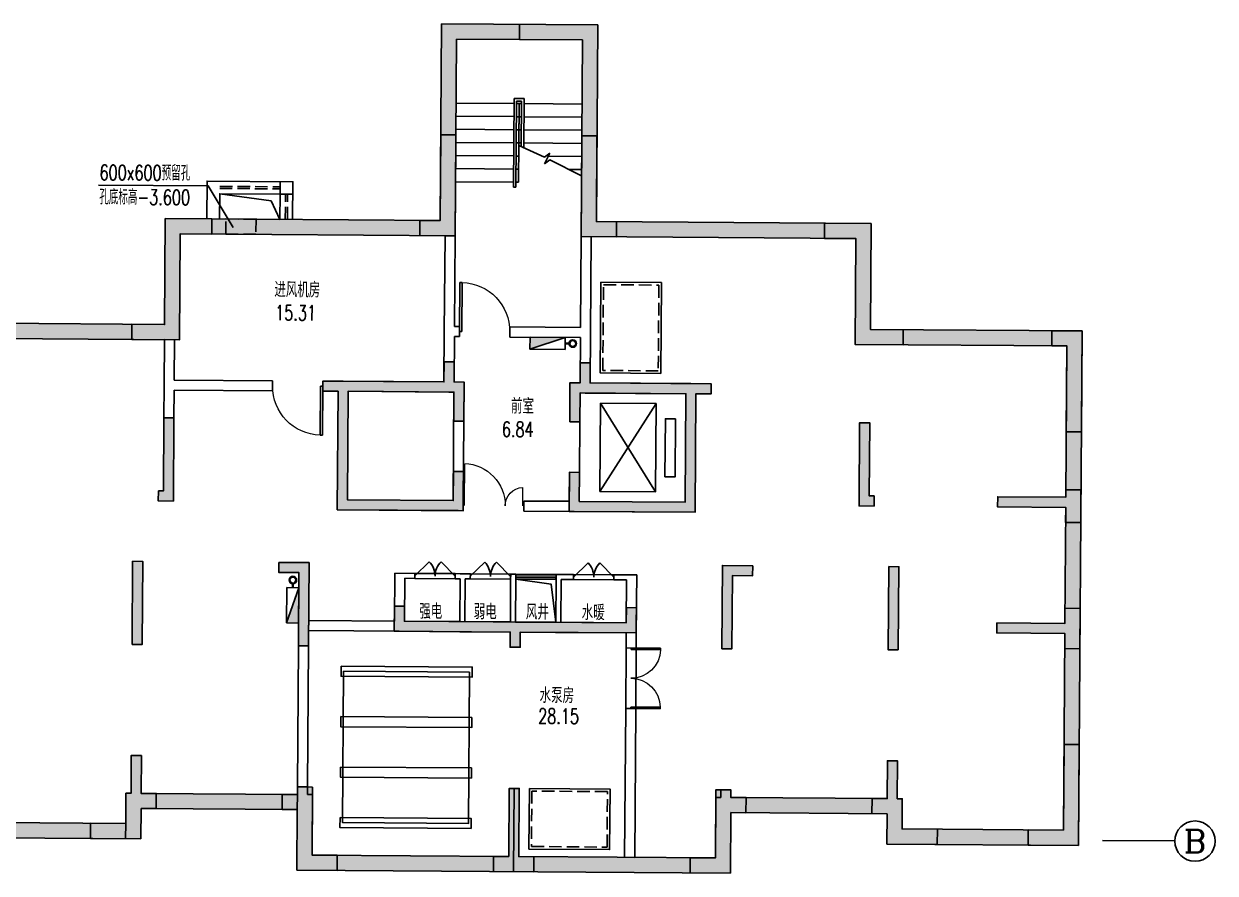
# Model space of a CAD drawing. Extents: x 791398 to 2325386, y -987887 to -518217.
# Drawn here: x 1684233 to 1707864, y -774854 to -758013 of the extents above; entities that cross this region are included whole.
import ezdxf
from ezdxf.enums import TextEntityAlignment as Align

# ---------------------------------------------------------------- set-up
doc = ezdxf.new("R2010")
doc.units = 0
doc.header["$LTSCALE"] = 1000
doc.header["$MEASUREMENT"] = 0
doc.linetypes.add('BORDER', pattern=[1.75, 0.5, -0.25, 0.5, -0.25, 0, -0.25])
doc.linetypes.add('DASH', pattern=[0.35, 0.25, -0.1])
for name, color, linetype in [('AXIS', 3, 'Continuous'), ('AXIS_TEXT', 7, 'Continuous'), ('JPS-J', 6, 'Continuous'), ('JPS-X', 1, 'BORDER'), ('JPS-XHS', 7, 'Continuous'), ('LVTRY', 6, 'Continuous'), ('PUB_DIM', 3, 'Continuous'), ('solid', 253, 'Continuous'), ('SPACE', 7, 'Continuous'), ('STAIR', 9, 'Continuous'), ('TEXT', 7, 'Continuous'), ('WALL', 8, 'Continuous'), ('wall-jg', 1, 'Continuous'), ('WINDOW', 8, 'Continuous')]:
    doc.layers.add(name, color=color, linetype=linetype)
doc.styles.add('_TCH_AXIS', font='COMPLEX', dxfattribs={"bigfont": 'GBCBIG'})
doc.styles.add('_TCH_SPACE', font='SIMPLEX', dxfattribs={"bigfont": 'GBCBIG'})
doc.styles.add('TEXT', font='tjromans.shx', dxfattribs={"width": 0.8, "height": 400, "bigfont": 'tjhztxt.shx'})

# ---------------------------------------------------------------- blocks, each defined once
blk = doc.blocks.new('FF')
at = {"linetype": 'Continuous'}
for radius in [75, 60]:
    blk.add_circle((0, 0), radius, dxfattribs=at)
blk = doc.blocks.new('DXHS')
at = {"layer": 'JPS-XHS'}
blk.add_hatch(color=256, dxfattribs=at).paths.add_polyline_path([(-350, 240), (-350, 0), (350, 0)])
at = {"layer": 'JPS-XHS', "linetype": 'Continuous'}
for p, q in [((-350, 240), (-350, 0)), ((-350, 240), (350, 240)), ((350, 240), (350, 0)), ((-350, 0), (350, 0))]:
    blk.add_line(p, q, dxfattribs=at)
at = {"layer": 'JPS-XHS'}
blk.add_line((-350, 240), (350, 0), dxfattribs=at)
blk = doc.blocks.new('$DorLib2D$00000001')
for p, q in [((0.45, 0.975), (0.5, 0.975)), ((0.45, 0), (0.45, 0.975)), ((0.5, 0), (0.5, 0.975)), ((0.5, 0), (0.45, 0))]:
    blk.add_line(p, q)
at = {"lineweight": 13}
blk.add_arc((0.475, 0), 0.975, 91.4693, 180, dxfattribs=at)
blk = doc.blocks.new('$DorLib2D$00000002')
for p, q in [((-0.5, 0), (-0.5, 0.4875)), ((-0.475, 0.4875), (-0.5, 0.4875)), ((-0.475, 0), (-0.475, 0.4875)), ((0.475, 0), (0.475, 0.4875)), ((0.475, 0.4875), (0.5, 0.4875)), ((0.5, 0), (0.5, 0.4875)), ((-0.5, 0), (-0.475, 0)), ((0.5, 0), (0.475, 0))]:
    blk.add_line(p, q)
at = {"lineweight": 13}
for centre, start, end in [((-0.4875, 0), 0, 88.53072), ((0.4875, 0), 91.46928, 180)]:
    blk.add_arc(centre, 0.4875, start, end, dxfattribs=at)
blk = doc.blocks.new('$DorLib2D$00000116')
at = {"color": 0}
for p, q in [((-0.5, 0), (-0.146, 0.354)), ((0.5, 0), (0.146, 0.354))]:
    blk.add_line(p, q, dxfattribs=at)
for centre, start, end in [((-0.5, 0), 0, 45), ((0.5, 0), 135, 180)]:
    blk.add_arc(centre, 0.5, start, end, dxfattribs=at)
blk = doc.blocks.new('$WINLIB2D$00000001')
for p, q in [((-0.5, 0.5), (0.5, 0.5)), ((-0.5, 0.5), (-0.5, -0.5)), ((0.5, -0.5), (0.5, 0.5)), ((0.5, 0.167), (-0.5, 0.167)), ((0.5, -0.167), (-0.5, -0.167)), ((-0.5, -0.5), (0.5, -0.5))]:
    blk.add_line(p, q)
blk = doc.blocks.new('$DorLib2D$00000025')
at = {"const_width": 0.02}
for points in [[(0.481, -0.001), (0.481, 0.691)], [(-0.481, 0.001), (-0.481, 0.308)]]:
    blk.add_lwpolyline(points, dxfattribs=at)
at = {"lineweight": 13}
for centre, radius, start, end in [((0.505, -0.002), 0.699, 91.9397, 179.7238), ((-0.501, 0.003), 0.307, 359.7899, 85.7508)]:
    blk.add_arc(centre, radius, start, end, dxfattribs=at)

msp = doc.modelspace()

# ---------------------------------------------------------------- hatches: boundary and pattern name
at = {"layer": 'solid'}
h = msp.add_hatch(color=256, dxfattribs=at)
h.paths.add_polyline_path([(1683424, -763949), (1683422, -764249), (1686372, -764270), (1686374, -763970)])
h.paths.add_polyline_path([(1692087, -762210), (1692089, -761910), (1687964, -761881), (1687962, -762181)])
h.paths.add_polyline_path([(1694064, -758324), (1694066, -758024), (1692516, -758013), (1692501, -760213), (1692801, -760215), (1692814, -758315)])
h = msp.add_hatch(color=256, dxfattribs=at)
h.paths.add_polyline_path([(1695616, -758035), (1694066, -758024), (1694064, -758324), (1695314, -758333), (1695301, -760233), (1695601, -760235)])
h.paths.add_polyline_path([(1695989, -761938), (1695987, -762238), (1700112, -762267), (1700114, -761967)])
h.paths.add_polyline_path([(1704622, -764399), (1704624, -764099), (1701674, -764078), (1701672, -764378)])
for points in [[(1692089, -761910), (1692087, -762210), (1692787, -762215), (1692799, -760415), (1692801, -760215), (1692501, -760213), (1692489, -761913)], [(1695989, -761938), (1695987, -762238), (1695287, -762233), (1695299, -760433), (1695301, -760233), (1695601, -760235), (1695589, -761935)], [(1686374, -763970), (1687024, -763975), (1687039, -761875), (1687964, -761881), (1687962, -762181), (1687337, -762177), (1687322, -764277), (1686372, -764270)], [(1701674, -764078), (1701024, -764073), (1701039, -761973), (1700114, -761967), (1700112, -762267), (1700737, -762271), (1700722, -764371), (1701672, -764378)], [(1704622, -764399), (1704922, -764401), (1704910, -766101), (1705210, -766103), (1705224, -764103), (1704624, -764099)], [(1687211, -765826), (1687011, -765825), (1687001, -767275), (1686901, -767274), (1686900, -767474), (1687200, -767476)], [(1701011, -765923), (1700811, -765922), (1700799, -767572), (1701099, -767574), (1701101, -767374), (1701001, -767373)], [(1704897, -767901), (1705197, -767903), (1705202, -767253), (1704902, -767251), (1704901, -767401), (1703551, -767391), (1703549, -767591), (1704899, -767601)], [(1686591, -768672), (1686391, -768670), (1686379, -770320), (1686579, -770322)], [(1689891, -768695), (1689291, -768691), (1689290, -768891), (1689690, -768894), (1689679, -770344), (1689879, -770345)], [(1698691, -768757), (1698091, -768753), (1698079, -770403), (1698279, -770404), (1698289, -768954), (1698689, -768957)], [(1701591, -768777), (1701391, -768776), (1701379, -770426), (1701579, -770427)], [(1696385, -769591), (1696185, -769589), (1696183, -769889), (1691783, -769858), (1691785, -769558), (1691585, -769557), (1691581, -770057), (1693881, -770073), (1693879, -770373), (1694079, -770375), (1694081, -770075), (1696381, -770091)], [(1705179, -770403), (1704879, -770401), (1704881, -770101), (1703532, -770091), (1703533, -769891), (1704883, -769901), (1704885, -769601), (1705185, -769603)], [(1704154, -773996), (1704854, -774001), (1704866, -772301), (1705166, -772303), (1705152, -774303), (1704152, -774296)], [(1686557, -773572), (1686857, -773574), (1686859, -773274), (1686559, -773272), (1686564, -772522), (1686364, -772520), (1686359, -773270), (1686259, -773270), (1686254, -773870), (1685554, -773865), (1685552, -774165), (1686552, -774172)], [(1701356, -773676), (1701056, -773674), (1701058, -773374), (1701358, -773376), (1701364, -772626), (1701564, -772627), (1701558, -773377), (1701658, -773378), (1701654, -773978), (1702354, -773983), (1702352, -774283), (1701352, -774276)], [(1689960, -773146), (1689950, -774496), (1690450, -774499), (1690448, -774799), (1689648, -774793), (1689656, -773593), (1689357, -773591), (1689359, -773291), (1689659, -773293), (1689660, -773143)], [(1694350, -774527), (1694050, -774524), (1694060, -773175), (1693860, -773173), (1693850, -774523), (1693550, -774521), (1693548, -774821), (1694348, -774827)], [(1698256, -773654), (1698556, -773656), (1698558, -773356), (1698258, -773354), (1698259, -773204), (1697959, -773202), (1697950, -774552), (1697450, -774548), (1697448, -774848), (1698248, -774854)]]:
    msp.add_hatch(color=256, dxfattribs=at).paths.add_polyline_path(points)
h = msp.add_hatch(color=256, dxfattribs=at)
h.paths.add_polyline_path([(1692765, -765315), (1692761, -765890), (1692961, -765892), (1692966, -765117), (1692766, -765115), (1692769, -764715), (1692569, -764714), (1692566, -765114), (1690166, -765097), (1690165, -765297), (1690465, -765299), (1690448, -767649), (1692948, -767667), (1692954, -766892), (1692754, -766890), (1692750, -767465), (1690650, -767450), (1690665, -765300)])
h.paths.add_polyline_path([(1697365, -765348), (1697350, -767498), (1695250, -767483), (1695254, -766908), (1695054, -766906), (1695048, -767681), (1697548, -767699), (1697565, -765349), (1697865, -765351), (1697866, -765151), (1695466, -765134), (1695469, -764734), (1695269, -764733), (1695266, -765133), (1695066, -765131), (1695061, -765906), (1695261, -765908), (1695265, -765333)])
h = msp.add_hatch(color=256, dxfattribs=at)
h.paths.add_polyline_path([(1704902, -767251), (1705202, -767253), (1705210, -766103), (1704910, -766101)])
h.paths.add_polyline_path([(1705197, -767903), (1704897, -767901), (1704885, -769601), (1705185, -769603)])
h.paths.add_polyline_path([(1704866, -772301), (1705166, -772303), (1705179, -770403), (1704879, -770401)])
h = msp.add_hatch(color=256, dxfattribs=at)
h.paths.add_polyline_path([(1685552, -774165), (1685554, -773865), (1683755, -773852), (1683752, -774152)])
h.paths.add_polyline_path([(1689357, -773591), (1689359, -773291), (1686859, -773274), (1686857, -773574)])
h.paths.add_polyline_path([(1693548, -774821), (1693550, -774521), (1690450, -774499), (1690448, -774799)])
h = msp.add_hatch(color=256, dxfattribs=at)
h.paths.add_polyline_path([(1704152, -774296), (1704154, -773996), (1702354, -773983), (1702352, -774283)])
h.paths.add_polyline_path([(1698558, -773356), (1698556, -773656), (1701056, -773674), (1701058, -773374)])
h.paths.add_polyline_path([(1697448, -774848), (1697450, -774548), (1694350, -774527), (1694348, -774827)])

# ---------------------------------------------------------------- linework, layer by layer
at = {"layer": 'AXIS'}
msp.add_line((1705629, -774206), (1707064, -774216), dxfattribs=at)
msp.add_circle((1707464, -774219), 400, dxfattribs=at)
at = {"layer": 'JPS-J'}
for points in [[(1690527, -770750), (1690525, -770950), (1693125, -770968), (1693126, -770768)], [(1693076, -770868), (1690576, -770850), (1690555, -773850), (1693055, -773867)], [(1690520, -771750), (1690518, -771950), (1693118, -771968), (1693119, -771768)], [(1690512, -772749), (1690511, -772949), (1693111, -772968), (1693112, -772768)], [(1690505, -773749), (1690504, -773949), (1693104, -773968), (1693105, -773768)]]:
    msp.add_lwpolyline(points, close=True, dxfattribs=at)
at = {"layer": 'JPS-X', "const_width": 50}
for points in [[(1695047, -764351), (1694972, -764351)], [(1689568, -769118), (1689568, -769193)]]:
    msp.add_lwpolyline(points, dxfattribs=at)
at = {"layer": 'LVTRY'}
msp.add_lwpolyline([(1694783, -769880), (1694690, -769123), (1693989, -769024)], dxfattribs=at)
at = {"layer": 'PUB_DIM'}
msp.add_lwpolyline([(1688388, -762050), (1687891, -761227), (1685716, -761212)], dxfattribs=at)
at = {"layer": 'solid'}
for p, q in [((1694064, -758324), (1694066, -758024)), ((1693960, -773174), (1693948, -774824)), ((1689656, -773593), (1689659, -773293)), ((1686254, -773870), (1686252, -774170))]:
    msp.add_line(p, q, dxfattribs=at)
at = {"layer": 'STAIR'}
for p, q in [((1693956, -759493), (1693944, -761253)), ((1693956, -759493), (1694156, -759495)), ((1694156, -759495), (1694149, -760473)), ((1693955, -759593), (1692805, -759585)), ((1694006, -759544), (1693994, -761254)), ((1694055, -759594), (1694005, -759594)), ((1694006, -759544), (1694106, -759544)), ((1694055, -759594), (1694044, -761154)), ((1694055, -759594), (1694049, -760427)), ((1694055, -759594), (1694105, -759594)), ((1694106, -759544), (1694099, -760450)), ((1694155, -759595), (1695305, -759603)), ((1693953, -759853), (1692803, -759845)), ((1694053, -759854), (1694003, -759854)), ((1694053, -759854), (1694103, -759854)), ((1694153, -759855), (1695303, -759863)), ((1693952, -760113), (1692802, -760105)), ((1694052, -760114), (1694002, -760114)), ((1694052, -760114), (1694102, -760114)), ((1694152, -760115), (1695302, -760123)), ((1693950, -760373), (1692800, -760365)), ((1694050, -760374), (1694000, -760374)), ((1694558, -760656), (1694049, -760427)), ((1694050, -760374), (1694100, -760374)), ((1694150, -760375), (1695300, -760383)), ((1693948, -760633), (1692798, -760625)), ((1694048, -760634), (1693998, -760634)), ((1694558, -760790), (1694666, -760576)), ((1694666, -760576), (1694558, -760656)), ((1694634, -760638), (1695298, -760643)), ((1693946, -760893), (1692796, -760885)), ((1694046, -760894), (1693996, -760894)), ((1694666, -760710), (1694558, -760790)), ((1695295, -761029), (1694666, -760710)), ((1695043, -760901), (1695296, -760903)), ((1693944, -761153), (1692794, -761145)), ((1694044, -761154), (1693994, -761154)), ((1693994, -761254), (1693944, -761253)), ((1696773, -765543), (1695661, -767286)), ((1696761, -767293), (1695673, -765536)), ((1695261, -765908), (1695254, -766908)), ((1692790, -768915), (1691990, -768910)), ((1693090, -768918), (1693890, -768923)), ((1695939, -768938), (1695139, -768932)), ((1691989, -769010), (1692789, -769015)), ((1693089, -769018), (1693889, -769023)), ((1695139, -769032), (1695939, -769038)), ((1696171, -771589), (1696179, -770389)), ((1696379, -770391), (1696371, -771591))]:
    msp.add_line(p, q, dxfattribs=at)
msp.add_lwpolyline([(1688118, -761382), (1689138, -761521), (1689314, -761891)], dxfattribs=at)
at = {"layer": 'STAIR', "linetype": 'DASH'}
for points in [[(1688239, -761883), (1688839, -761887), (1688837, -762187), (1688237, -762183)], [(1695730, -763186), (1696830, -763194), (1696818, -764894), (1695718, -764886)], [(1694309, -773226), (1694301, -774326), (1695801, -774337), (1695809, -773237)]]:
    msp.add_lwpolyline(points, close=True, dxfattribs=at)
at = {"layer": 'STAIR'}
for points in [[(1695680, -763136), (1696880, -763144), (1696868, -764944), (1695668, -764936)], [(1695661, -767286), (1695673, -765536), (1696773, -765543), (1696761, -767293)], [(1696950, -766995), (1696958, -765845), (1697158, -765846), (1697150, -766996)], [(1694260, -773176), (1694251, -774376), (1695851, -774387), (1695860, -773187)]]:
    msp.add_lwpolyline(points, close=True, dxfattribs=at)
at = {"layer": 'WALL'}
for p, q in [((1692573, -764114), (1692587, -762214)), ((1692587, -762214), (1692787, -762215)), ((1692774, -764015), (1692787, -762215)), ((1695287, -762233), (1695274, -764033)), ((1695487, -762234), (1695287, -762233)), ((1695487, -762234), (1695473, -764134)), ((1692566, -765114), (1692573, -764114)), ((1692766, -765115), (1692773, -764215)), ((1692773, -764215), (1692873, -764216)), ((1692874, -764016), (1692774, -764015)), ((1692873, -764216), (1692874, -764016)), ((1693874, -764023), (1693873, -764223)), ((1693873, -764223), (1695273, -764233)), ((1695274, -764033), (1693874, -764023)), ((1695473, -764134), (1695466, -765134)), ((1687022, -764275), (1687016, -765175)), ((1687222, -764276), (1687022, -764275)), ((1687222, -764276), (1687216, -765076)), ((1695273, -764233), (1695266, -765133)), ((1687016, -765175), (1687011, -765825)), ((1689166, -765090), (1687216, -765076)), ((1689165, -765290), (1689166, -765090)), ((1690166, -765097), (1690165, -765297)), ((1690566, -765100), (1690166, -765097)), ((1692566, -765114), (1690566, -765100)), ((1692966, -765117), (1692766, -765115)), ((1692966, -765117), (1692950, -767467)), ((1695066, -765131), (1695061, -765906)), ((1695066, -765131), (1695266, -765133)), ((1695466, -765134), (1697466, -765148)), ((1697466, -765148), (1697866, -765151)), ((1697866, -765151), (1697865, -765351)), ((1687215, -765276), (1687211, -765826)), ((1687215, -765276), (1689165, -765290)), ((1690165, -765297), (1690465, -765299)), ((1690448, -767649), (1690465, -765299)), ((1690650, -767450), (1690665, -765300)), ((1692665, -765314), (1690665, -765300)), ((1692765, -765315), (1692665, -765314)), ((1692765, -765315), (1692750, -767465)), ((1695261, -765908), (1695265, -765333)), ((1695265, -765333), (1695365, -765334)), ((1695365, -765334), (1697365, -765348)), ((1697365, -765348), (1697350, -767498)), ((1697565, -765349), (1697548, -767699)), ((1697565, -765349), (1697865, -765351)), ((1687211, -765826), (1687011, -765825)), ((1695061, -765906), (1695261, -765908)), ((1695054, -766906), (1695050, -767481)), ((1695254, -766908), (1695054, -766906)), ((1695250, -767483), (1695254, -766908)), ((1692750, -767465), (1690650, -767450)), ((1692948, -767667), (1692950, -767467)), ((1694150, -767475), (1694148, -767675)), ((1695050, -767481), (1694150, -767475)), ((1697350, -767498), (1695250, -767483)), ((1692848, -767666), (1690448, -767649)), ((1692848, -767666), (1692948, -767667)), ((1694148, -767675), (1695148, -767682)), ((1697548, -767699), (1695148, -767682)), ((1691590, -768907), (1691583, -769857)), ((1691990, -768910), (1691590, -768907)), ((1691989, -769010), (1691990, -768910)), ((1692790, -768915), (1692789, -769015)), ((1692890, -768916), (1692790, -768915)), ((1693090, -768918), (1692890, -768916)), ((1693089, -769018), (1693090, -768918)), ((1693890, -768923), (1693889, -769023)), ((1693990, -768924), (1693890, -768923)), ((1693989, -769024), (1693990, -768924)), ((1694789, -768930), (1694789, -769030)), ((1695139, -768932), (1694789, -768930)), ((1695139, -769032), (1695139, -768932)), ((1696389, -768941), (1695939, -768938)), ((1695939, -768938), (1695939, -769038)), ((1696389, -768941), (1696382, -769991)), ((1691789, -769008), (1691783, -769858)), ((1691789, -769008), (1691989, -769010)), ((1692789, -769015), (1692889, -769016)), ((1692889, -769016), (1692883, -769866)), ((1692989, -769017), (1692983, -769867)), ((1692989, -769017), (1693089, -769018)), ((1693889, -769023), (1693883, -769873)), ((1693989, -769024), (1693983, -769874)), ((1694789, -769030), (1694783, -769880)), ((1694889, -769030), (1694883, -769880)), ((1694889, -769030), (1695139, -769032)), ((1695939, -769038), (1696189, -769039)), ((1696189, -769039), (1696183, -769889)), ((1689882, -770045), (1689883, -769845)), ((1691583, -769857), (1689883, -769845)), ((1692883, -769866), (1691783, -769858)), ((1693883, -769873), (1692983, -769867)), ((1694783, -769880), (1693983, -769874)), ((1693983, -769874), (1693983, -769874)), ((1696183, -769889), (1694883, -769880)), ((1691681, -770058), (1689882, -770045)), ((1692881, -770066), (1691681, -770058)), ((1693881, -770073), (1692881, -770066)), ((1693879, -770373), (1693881, -770073)), ((1693881, -770073), (1693881, -770073)), ((1694079, -770375), (1694081, -770075)), ((1694781, -770080), (1694081, -770075)), ((1696181, -770089), (1694781, -770080)), ((1696181, -770089), (1696179, -770389)), ((1696379, -770391), (1696382, -769991)), ((1689679, -770344), (1689660, -773143)), ((1689879, -770345), (1689679, -770344)), ((1689879, -770345), (1689860, -773145)), ((1693879, -770373), (1694079, -770375)), ((1696179, -770389), (1696379, -770391)), ((1696171, -771589), (1696150, -774539)), ((1696371, -771591), (1696171, -771589)), ((1696350, -774541), (1696371, -771591)), ((1689860, -773145), (1689660, -773143)), ((1696150, -774539), (1696350, -774541))]:
    msp.add_line(p, q, dxfattribs=at)
msp.add_lwpolyline([(1689564, -761893), (1689569, -761143), (1687869, -761131), (1687864, -761881)], dxfattribs=at)
msp.add_lwpolyline([(1688114, -761882), (1689314, -761891), (1689317, -761391), (1688118, -761382)], close=True, dxfattribs=at)
at = {"layer": 'wall-jg'}
for p, q in [((1692489, -761913), (1692516, -758013)), ((1692516, -758013), (1695616, -758035)), ((1695616, -758035), (1695589, -761935)), ((1692787, -762215), (1692814, -758315)), ((1692814, -758315), (1695314, -758333)), ((1695314, -758333), (1695287, -762233)), ((1692799, -760415), (1692799, -760415)), ((1695299, -760433), (1695299, -760433)), ((1687024, -763975), (1687039, -761875)), ((1687039, -761875), (1692489, -761913)), ((1695589, -761935), (1701039, -761973)), ((1701039, -761973), (1701024, -764073)), ((1687322, -764277), (1687337, -762177)), ((1687337, -762177), (1692787, -762215)), ((1695287, -762233), (1700737, -762271)), ((1700737, -762271), (1700722, -764371)), ((1687024, -763975), (1682924, -763946)), ((1701024, -764073), (1705224, -764103)), ((1705224, -764103), (1705152, -774303)), ((1687322, -764277), (1683022, -764247)), ((1700722, -764371), (1704922, -764401)), ((1704922, -764401), (1704901, -767401)), ((1695061, -765906), (1695261, -765908)), ((1703551, -767391), (1703549, -767591)), ((1704901, -767401), (1703551, -767391)), ((1703549, -767591), (1704899, -767601)), ((1704899, -767601), (1704883, -769901)), ((1703532, -770091), (1703533, -769891)), ((1703533, -769891), (1704883, -769901)), ((1704881, -770101), (1703532, -770091)), ((1704881, -770101), (1704854, -774001)), ((1686359, -773270), (1686364, -772520)), ((1686564, -772522), (1686364, -772520)), ((1686559, -773272), (1686564, -772522)), ((1701358, -773376), (1701364, -772626)), ((1701364, -772626), (1701564, -772627)), ((1701558, -773377), (1701564, -772627)), ((1689659, -773293), (1689660, -773143)), ((1689660, -773143), (1689860, -773145)), ((1689859, -773295), (1689860, -773145)), ((1693850, -774523), (1693860, -773173)), ((1694060, -773175), (1693860, -773173)), ((1694050, -774524), (1694060, -773175)), ((1698058, -773353), (1698059, -773203)), ((1698259, -773204), (1698059, -773203)), ((1698258, -773354), (1698259, -773204)), ((1686259, -773270), (1686254, -773870)), ((1686359, -773270), (1686259, -773270)), ((1689659, -773293), (1686559, -773272)), ((1689959, -773296), (1689859, -773295)), ((1689950, -774496), (1689959, -773296)), ((1697958, -773352), (1697950, -774552)), ((1698058, -773353), (1697958, -773352)), ((1701358, -773376), (1698258, -773354)), ((1701658, -773378), (1701558, -773377)), ((1701654, -773978), (1701658, -773378)), ((1686552, -774172), (1686557, -773572)), ((1689656, -773593), (1686557, -773572)), ((1689648, -774793), (1689656, -773593)), ((1698256, -773654), (1698248, -774854)), ((1701356, -773676), (1698256, -773654)), ((1701352, -774276), (1701356, -773676)), ((1682955, -773846), (1686254, -773870)), ((1682852, -774146), (1686552, -774172)), ((1704854, -774001), (1701654, -773978)), ((1705152, -774303), (1701352, -774276)), ((1693850, -774523), (1689950, -774496)), ((1697950, -774552), (1694050, -774524)), ((1698248, -774854), (1689648, -774793))]:
    msp.add_line(p, q, dxfattribs=at)
for points in [[(1692089, -761910), (1692087, -762210), (1692787, -762215), (1692799, -760415), (1692801, -760215), (1692501, -760213), (1692489, -761913), (1692089, -761910)], [(1695989, -761938), (1695987, -762238), (1695287, -762233), (1695299, -760433), (1695301, -760233), (1695601, -760235), (1695589, -761935), (1695989, -761938)], [(1686374, -763970), (1687024, -763975), (1687039, -761875), (1687964, -761881), (1687962, -762181), (1687337, -762177), (1687322, -764277), (1686372, -764270), (1686374, -763970)], [(1701674, -764078), (1701024, -764073), (1701039, -761973), (1700114, -761967), (1700112, -762267), (1700737, -762271), (1700722, -764371), (1701672, -764378), (1701674, -764078)], [(1692761, -765890), (1692961, -765892), (1692966, -765117), (1692766, -765115), (1692769, -764715), (1692569, -764714), (1692566, -765114), (1690166, -765097), (1690165, -765297), (1690465, -765299), (1690448, -767649), (1692948, -767667), (1692954, -766892), (1692754, -766890), (1692750, -767465), (1690650, -767450), (1690665, -765300), (1692765, -765315), (1692761, -765890)], [(1695061, -765906), (1695066, -765131), (1695266, -765133), (1695269, -764733), (1695469, -764734), (1695466, -765134), (1697866, -765151), (1697865, -765351), (1697565, -765349), (1697548, -767699), (1695048, -767681), (1695054, -766906), (1695254, -766908), (1695250, -767483), (1697350, -767498), (1697365, -765348), (1695265, -765333), (1695261, -765908)], [(1686901, -767274), (1686900, -767474), (1687200, -767476), (1687211, -765826), (1687011, -765825), (1687001, -767275), (1686901, -767274)], [(1701101, -767374), (1701099, -767574), (1700799, -767572), (1700811, -765922), (1701011, -765923), (1701001, -767373), (1701101, -767374)], [(1686379, -770320), (1686579, -770322), (1686591, -768672), (1686391, -768670), (1686379, -770320)], [(1701579, -770427), (1701379, -770426), (1701391, -768776), (1701591, -768777), (1701579, -770427)], [(1691585, -769557), (1691581, -770057), (1693881, -770073), (1693879, -770373), (1694079, -770375), (1694081, -770075), (1696381, -770091), (1696385, -769591), (1696185, -769589), (1696183, -769889), (1691783, -769858), (1691785, -769558), (1691585, -769557)], [(1686557, -773572), (1686857, -773574), (1686859, -773274), (1686559, -773272), (1686564, -772522), (1686364, -772520), (1686359, -773270), (1686259, -773270), (1686254, -773870), (1685554, -773865), (1685552, -774165), (1686552, -774172), (1686557, -773572)], [(1701356, -773676), (1701056, -773674), (1701058, -773374), (1701358, -773376), (1701364, -772626), (1701564, -772627), (1701558, -773377), (1701658, -773378), (1701654, -773978), (1702354, -773983), (1702352, -774283), (1701352, -774276), (1701356, -773676)], [(1689960, -773146), (1689950, -774496), (1690450, -774499), (1690448, -774799), (1689648, -774793), (1689656, -773593), (1689357, -773591), (1689359, -773291), (1689659, -773293), (1689660, -773143), (1689960, -773146), (1689960, -773146)], [(1694350, -774527), (1694050, -774524), (1694060, -773175), (1693860, -773173), (1693850, -774523), (1693550, -774521), (1693548, -774821), (1694348, -774827), (1694350, -774527)], [(1698256, -773654), (1698556, -773656), (1698558, -773356), (1698258, -773354), (1698259, -773204), (1697959, -773202), (1697950, -774552), (1697450, -774548), (1697448, -774848), (1698248, -774854), (1698256, -773654)]]:
    msp.add_lwpolyline(points, dxfattribs=at)
for points in [[(1704622, -764399), (1704922, -764401), (1704910, -766101), (1705210, -766103), (1705224, -764103), (1704624, -764099)], [(1704897, -767901), (1705197, -767903), (1705202, -767253), (1704902, -767251), (1704901, -767401), (1703551, -767391), (1703549, -767591), (1704899, -767601)], [(1689291, -768691), (1689290, -768891), (1689690, -768894), (1689679, -770344), (1689879, -770345), (1689891, -768695)], [(1698691, -768757), (1698689, -768957), (1698289, -768954), (1698279, -770404), (1698079, -770403), (1698091, -768753)], [(1705179, -770403), (1704879, -770401), (1704881, -770101), (1703532, -770091), (1703533, -769891), (1704883, -769901), (1704885, -769601), (1705185, -769603)], [(1704154, -773996), (1704854, -774001), (1704866, -772301), (1705166, -772303), (1705152, -774303), (1704152, -774296)]]:
    msp.add_lwpolyline(points, close=True, dxfattribs=at)
at = {"layer": 'WINDOW', "linetype": 'DASH'}
for p, q in [((1689317, -761391), (1689319, -761141)), ((1688118, -761277), (1689318, -761286)), ((1688119, -761236), (1689319, -761244)), ((1689317, -761391), (1689567, -761393)), ((1689418, -761891), (1689422, -761391)), ((1689460, -761891), (1689463, -761391)), ((1695261, -765908), (1695061, -765906)), ((1695054, -766906), (1695254, -766908))]:
    msp.add_line(p, q, dxfattribs=at)

# ---------------------------------------------------------------- block references
at = {"layer": 'JPS-X', "rotation": 359.5962506100026}
msp.add_blockref('FF', (1695122, -764352), dxfattribs=at)
at = {"layer": 'JPS-X', "xscale": -1, "rotation": 269.596250610003}
msp.add_blockref('FF', (1689569, -769043), dxfattribs=at)
at = {"layer": 'JPS-XHS', "xscale": -1, "rotation": 179.5962506100025}
msp.add_blockref('DXHS', (1694623, -764228), dxfattribs=at)
at = {"layer": 'JPS-XHS', "rotation": 89.59625061000295}
msp.add_blockref('DXHS', (1689685, -769544), dxfattribs=at)
at = {"layer": 'WINDOW'}
for name, p, xscale, yscale, zscale, rotation in [('$DorLib2D$00000001', (1693373, -764119), 1000, -1000, 1000, 179.5962506100037), ('$DorLib2D$00000001', (1689666, -765193), -1000, 1000, -1000, 179.5962506099625), ('$DorLib2D$00000025', (1693549, -767571), 1200, -1200, 1200, 179.5962506100061), ('$DorLib2D$00000116', (1692389, -768963), 800, -800, 800, 179.5962506100065), ('$DorLib2D$00000116', (1693489, -768970), -800, -800, -800, 179.5962506100035), ('$DorLib2D$00000116', (1695539, -768985), 800, -800, 800, 179.5962506100103), ('$WINLIB2D$00000001', (1694389, -768977), 800, 100, 800, 179.5962506100013), ('$DorLib2D$00000002', (1696275, -770990), -1200, 1200, -1200, 269.5962506100073)]:
    msp.add_blockref(name, p, dxfattribs=dict(at, xscale=xscale, yscale=yscale, zscale=zscale, rotation=rotation))

# ---------------------------------------------------------------- texts
at = {"layer": 'AXIS_TEXT', "style": '_TCH_AXIS', "width": 1.235294}
msp.add_text('B', height=453, dxfattribs=at).set_placement((1707238, -774445), (1707690, -774445), align=Align.FIT)
at = {"layer": 'SPACE', "style": '_TCH_SPACE'}
for s, height, width, p in [('600x600预留孔', 300, 0.7, (1685733, -761110)), ('孔底标高-3.600', 300, 0.7, (1685729, -761594)), ('15.31', 297.5, 0.705882, (1689218, -763890)), ('6.84', 297.5, 0.705882, (1693714, -766200)), ('28.15', 297.5, 0.705882, (1694435, -771887))]:
    msp.add_text(s, height=height, rotation=359.5963, dxfattribs=dict(at, width=width)).set_placement(p)
at = {"layer": 'TEXT', "style": 'TEXT', "width": 0.8}
for s, p in [('进风机房', (1689201, -763434)), ('前室', (1693895, -765741)), ('强电', (1692076, -769812)), ('弱电', (1693156, -769819)), ('风井', (1694190, -769826)), ('水暖', (1695298, -769834)), ('水泵房', (1694463, -771478))]:
    msp.add_text(s, height=300, rotation=359.5963, dxfattribs=at).set_placement(p)

doc.saveas('drawing.dxf')
